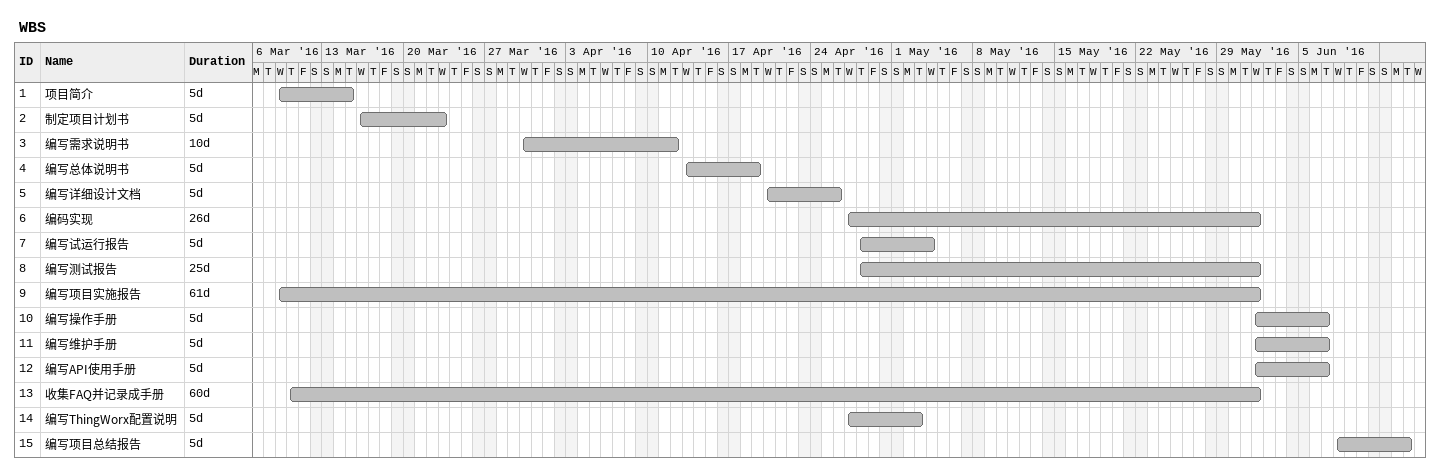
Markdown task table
WBS

| ID | Task | Duration | Start | Finish |
|---|---|---|---|---|
| 1 | 项目简介 | 5d | 2016-03-09 | 2016-03-15 |
| 2 | 制定项目计划书 | 5d | 2016-03-16 | 2016-03-23 |
| 3 | 编写需求说明书 | 10d | 2016-03-30 | 2016-04-12 |
| 4 | 编写总体说明书 | 5d | 2016-04-13 | 2016-04-19 |
| 5 | 编写详细设计文档 | 5d | 2016-04-20 | 2016-04-26 |
| 6 | 编码实现 | 26d | 2016-04-27 | 2016-06-01 |
| 7 | 编写试运行报告 | 5d | 2016-04-28 | 2016-05-04 |
| 8 | 编写测试报告 | 25d | 2016-04-28 | 2016-06-01 |
| 9 | 编写项目实施报告 | 61d | 2016-03-09 | 2016-06-01 |
| 10 | 编写操作手册 | 5d | 2016-06-01 | 2016-06-07 |
| 11 | 编写维护手册 | 5d | 2016-06-01 | 2016-06-07 |
| 12 | 编写API使用手册 | 5d | 2016-06-01 | 2016-06-07 |
| 13 | 收集FAQ并记录成手册 | 60d | 2016-03-10 | 2016-06-01 |
| 14 | 编写ThingWorx配置说明 | 5d | 2016-04-27 | 2016-05-03 |
| 15 | 编写项目总结报告 | 5d | 2016-06-08 | 2016-06-14 |
